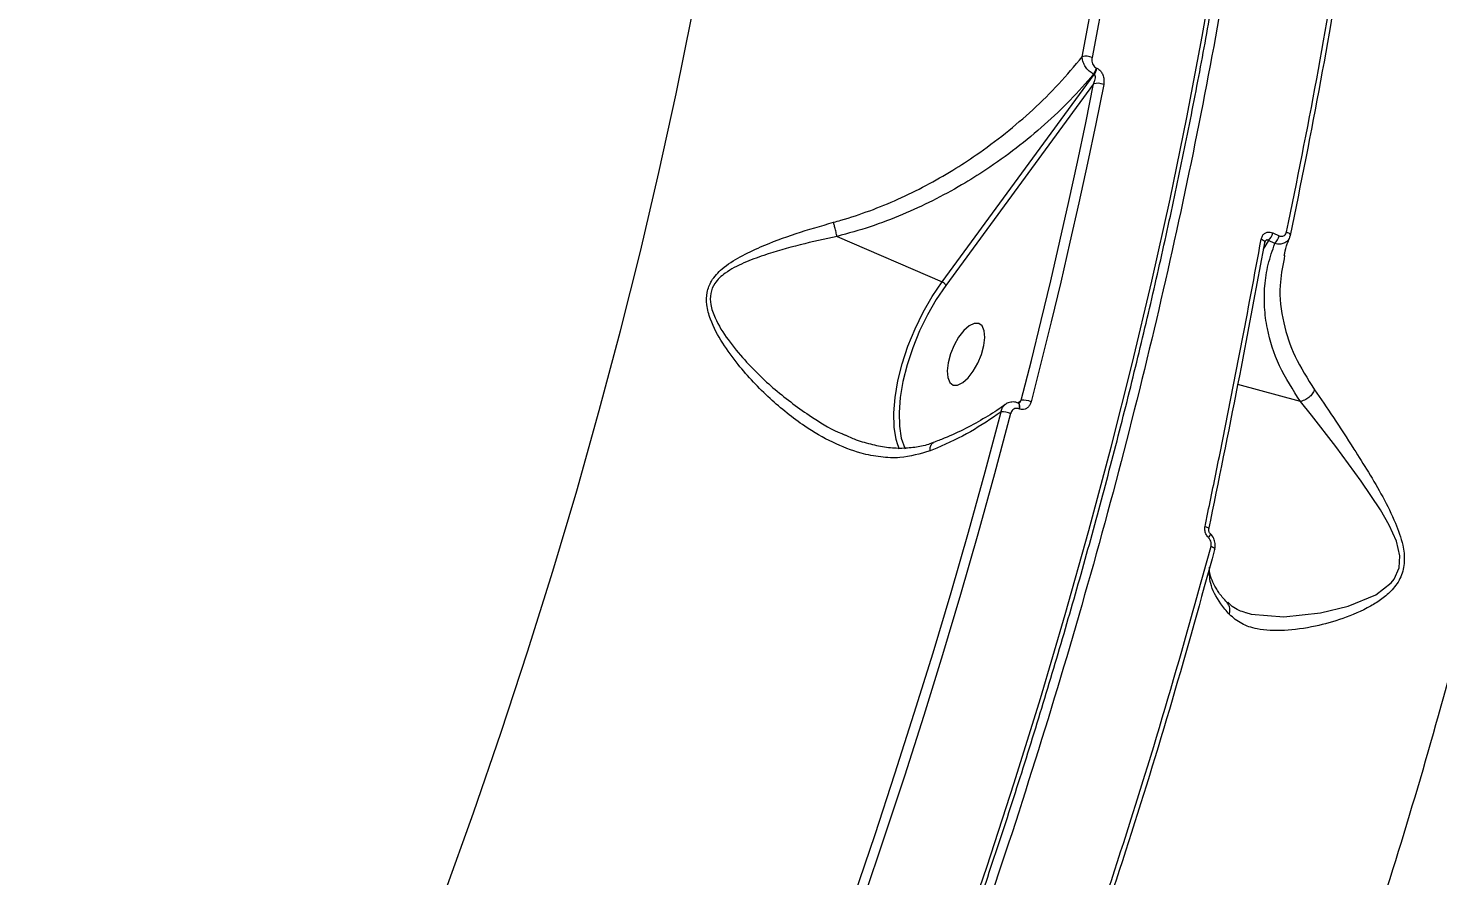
# Model space of a CAD drawing. Header units: millimetres. Extents: x -6104 to 7803, y -6013 to 4803.
# Drawn here: x 1746.5 to 1936.7, y -2169.1 to -2054.7 of the extents above; entities that cross this region are included whole.
import ezdxf

# ---------------------------------------------------------------- set-up
doc = ezdxf.new("R2010")
doc.units = ezdxf.units.MM
for name, color, linetype in [('DIKOM_ОБЪЕКТ', 7, 'Continuous'), ('DIKOM_РАЗМЕР_ЗОНА', 7, 'Continuous'), ('DIKOM_РАЗМЕР_ОБЪЕКТА', 7, 'Continuous')]:
    doc.layers.add(name, color=color, linetype=linetype)
doc.styles.add('style1', font='arial.ttf', dxfattribs={"width": 0.8})
doc.dimstyles.new('1-50', dxfattribs={"dimtxt": 300, "dimasz": 200, "dimexe": 100, "dimexo": 0, "dimgap": 100, "dimtad": 1, "dimtxsty": 'style1', "dimcen": 200, "dimclrd": 7, "dimclre": 7, "dimclrt": 7, "dimadec": 1, "dimazin": 2, "dimtfac": 1, "dimtmove": 0, "dimatfit": 2, "dimfxl": 0, "dimlwd": 25, "dimlwe": 18, "dimarcsym": 0})

# ---------------------------------------------------------------- blocks, each defined once
blk = doc.blocks.new('*D10')
at = {"layer": 'Defpoints', "color": 0, "transparency": 16777216}
for p in [(-4094.65, -224.49), (3111.63, -1726.03), (3111.63, -4948.58)]:
    blk.add_point(p, dxfattribs=at)
at = {"layer": 'DIKOM_РАЗМЕР_ОБЪЕКТА', "color": 7, "lineweight": 18, "transparency": 16777216}
for p, q in [((-4094.65, -224.49), (-4094.65, -5048.58)), ((3111.63, -1726.03), (3111.63, -5048.58))]:
    blk.add_line(p, q, dxfattribs=at)
at = {"layer": 'DIKOM_РАЗМЕР_ОБЪЕКТА', "color": 7, "lineweight": 25, "transparency": 16777216}
blk.add_line((-3894.65, -4948.58), (2911.63, -4948.58), dxfattribs=at)
at = {"layer": 'DIKOM_РАЗМЕР_ОБЪЕКТА', "color": 7, "transparency": 16777216}
for points in [[(-3894.65, -4915.24), (-3894.65, -4981.91), (-4094.65, -4948.58)], [(2911.63, -4915.24), (2911.63, -4981.91), (3111.63, -4948.58)]]:
    blk.add_solid(points, dxfattribs=at)
at = {"layer": 'DIKOM_РАЗМЕР_ОБЪЕКТА', "color": 7, "transparency": 16777216, "insert": (-134.24, -4695.4), "char_height": 300, "attachment_point": 5, "style": 'style1'}
blk.add_mtext('7200', dxfattribs=at)
blk = doc.blocks.new('*D12')
at = {"layer": 'Defpoints', "color": 0, "transparency": 16777216}
for p in [(-6103.62, -69.94), (4675.35, -1132.87), (4675.35, -5913.06)]:
    blk.add_point(p, dxfattribs=at)
at = {"layer": 'DIKOM_РАЗМЕР_ЗОНА', "color": 7, "lineweight": 18, "transparency": 16777216}
for p, q in [((-6103.62, -69.94), (-6103.62, -6013.06)), ((4675.35, -1132.87), (4675.35, -6013.06))]:
    blk.add_line(p, q, dxfattribs=at)
at = {"layer": 'DIKOM_РАЗМЕР_ЗОНА', "color": 7, "lineweight": 25, "transparency": 16777216}
blk.add_line((-5903.62, -5913.06), (4475.35, -5913.06), dxfattribs=at)
at = {"layer": 'DIKOM_РАЗМЕР_ЗОНА', "color": 7, "transparency": 16777216}
for points in [[(-5903.62, -5879.73), (-5903.62, -5946.4), (-6103.62, -5913.06)], [(4475.35, -5879.73), (4475.35, -5946.4), (4675.35, -5913.06)]]:
    blk.add_solid(points, dxfattribs=at)
at = {"layer": 'DIKOM_РАЗМЕР_ЗОНА', "color": 7, "transparency": 16777216, "insert": (271.51, -5659.89), "char_height": 300, "attachment_point": 5, "style": 'style1'}
blk.add_mtext('10800', dxfattribs=at)

msp = doc.modelspace()

# ---------------------------------------------------------------- linework, layer by layer
at = {"layer": 'DIKOM_ОБЪЕКТ', "color": 7, "linetype": 'Continuous', "lineweight": 15}
for p, q in [((1869.794, -2088.951), (1890.342, -2060.958)), ((1890.342, -2060.958), (1890.256, -2060.921)), ((1890.621, -2060.089), (1890.706, -2060.126)), ((1890.252, -2062.227), (1870.292, -2089.42)), ((1855.631, -2082.818), (1869.794, -2088.951)), ((1914.418, -2082.336), (1915.272, -2082.72)), ((1916.77, -2082.698), (1916.676, -2082.931)), ((1913.842, -2083.373), (1913.145, -2084.545)), ((1914.698, -2083.758), (1913.842, -2083.373)), ((1916.022, -2085.382), (1915.953, -2085.846)), ((1918.165, -2105.093), (1909.696, -2102.783)), ((1880.025, -2105.301), (1880.48, -2104.923)), ((1880.08, -2105.31), (1880.053, -2105.298)), ((1880.194, -2106.084), (1880.167, -2106.072)), ((1856.476, -2109.497), (1857.009, -2109.697)), ((1864.054, -2111.509), (1863.824, -2110.92))]:
    msp.add_line(p, q, dxfattribs=at)
at = {"layer": 'DIKOM_ОБЪЕКТ', "color": 7, "linetype": 'Continuous', "lineweight": 15, "flags": 128}
for points in [[(1888.719, -2058.564), (1890.57, -2048.728), (1892.264, -2038.972), (1893.801, -2029.303), (1895.18, -2019.728), (1896.399, -2010.254), (1897.458, -2000.888), (1898.357, -1991.634), (1899.093, -1982.501)], [(1900.437, -1982.452), (1899.699, -1991.606), (1898.798, -2000.879), (1897.736, -2010.267), (1896.515, -2019.762), (1895.133, -2029.357), (1893.592, -2039.047), (1891.894, -2048.825), (1890.04, -2058.683)], [(1819.366, -2302.023), (1824.829, -2291.229), (1830.169, -2280.335), (1835.38, -2269.349), (1840.458, -2258.282), (1845.4, -2247.141), (1850.201, -2235.938), (1854.856, -2224.681), (1859.362, -2213.379), (1863.715, -2202.042), (1867.912, -2190.68), (1871.949, -2179.303), (1875.822, -2167.919), (1879.528, -2156.539), (1883.065, -2145.171), (1886.428, -2133.827), (1889.617, -2122.514), (1892.626, -2111.243), (1895.455, -2100.024), (1898.1, -2088.865), (1900.56, -2077.775), (1902.833, -2066.766), (1904.916, -2055.845), (1906.808, -2045.022)], [(1785.531, -2214.686), (1790.044, -2203.947), (1794.409, -2193.16), (1798.622, -2182.334), (1802.679, -2171.479), (1806.577, -2160.606), (1810.31, -2149.725), (1813.877, -2138.845), (1817.273, -2127.977), (1820.496, -2117.132), (1823.543, -2106.318), (1826.41, -2095.547), (1829.096, -2084.828), (1831.596, -2074.171), (1833.911, -2063.586), (1836.036, -2053.083)], [(1880.48, -2104.923), (1881.85, -2099.533), (1883.179, -2094.156), (1884.465, -2088.793), (1885.709, -2083.445), (1886.91, -2078.114), (1888.067, -2072.8), (1889.181, -2067.504), (1890.252, -2062.227)], [(1891.613, -2062.335), (1890.54, -2067.624), (1889.423, -2072.933), (1888.262, -2078.259), (1887.059, -2083.604), (1885.812, -2088.964), (1884.523, -2094.34), (1883.191, -2099.73), (1881.817, -2105.133)], [(1916.297, -2082.209), (1916.421, -2082.265), (1916.531, -2082.326), (1916.623, -2082.389), (1916.696, -2082.454), (1916.748, -2082.518), (1916.779, -2082.582), (1916.786, -2082.642), (1916.77, -2082.698)], [(1912.866, -2083.186), (1913.001, -2083.243), (1913.118, -2083.304), (1913.214, -2083.369), (1913.286, -2083.436), (1913.332, -2083.502), (1913.352, -2083.566), (1913.35, -2083.605)], [(1913.35, -2083.605), (1913.344, -2083.626), (1913.309, -2083.68)], [(1863.824, -2110.92), (1863.618, -2110.207), (1863.349, -2108.537), (1863.296, -2106.634), (1863.461, -2104.541), (1863.84, -2102.307), (1864.424, -2099.985), (1865.199, -2097.629), (1866.148, -2095.294), (1867.247, -2093.035), (1868.472, -2090.904), (1869.794, -2088.951)], [(1870.292, -2089.42), (1869.01, -2091.314), (1867.823, -2093.38), (1866.757, -2095.571), (1865.837, -2097.835), (1865.085, -2100.119), (1864.519, -2102.371), (1864.151, -2104.537), (1863.991, -2106.566), (1864.042, -2108.412), (1864.302, -2110.031), (1864.767, -2111.385), (1864.814, -2111.485)], [(1873.306, -2101.902), (1874.006, -2101.004), (1874.626, -2099.919), (1875.115, -2098.737), (1875.435, -2097.551), (1875.559, -2096.46), (1875.477, -2095.55), (1875.196, -2094.896), (1874.739, -2094.551), (1874.142, -2094.543), (1873.454, -2094.872), (1872.731, -2095.511), (1872.032, -2096.41), (1871.412, -2097.494), (1870.922, -2098.677), (1870.603, -2099.863), (1870.479, -2100.954), (1870.561, -2101.864), (1870.841, -2102.517), (1871.299, -2102.863), (1871.895, -2102.871), (1872.583, -2102.542), (1873.306, -2101.902)], [(1880.054, -2105.298), (1880.06, -2105.301), (1880.143, -2105.373), (1880.197, -2105.494), (1880.22, -2105.658), (1880.21, -2105.854), (1880.167, -2106.072)], [(1880.078, -2105.309), (1880.087, -2105.313), (1880.17, -2105.385), (1880.224, -2105.506), (1880.247, -2105.67), (1880.237, -2105.866), (1880.194, -2106.084)], [(1910.786, -2133.552), (1911.529, -2133.779), (1915.917, -2134.121), (1920.847, -2133.6), (1924.603, -2132.722), (1928.323, -2131.16), (1930.422, -2129.551), (1930.827, -2129.042), (1931.503, -2127.52), (1931.578, -2125.9), (1931.105, -2123.948), (1930.133, -2121.761), (1928.953, -2119.708), (1926.375, -2115.844), (1922.934, -2111.148), (1919.653, -2106.924), (1918.175, -2105.096), (1918.173, -2105.094), (1918.173, -2105.094)], [(1857.968, -2171.674), (1860.751, -2163.499), (1863.447, -2155.324), (1866.056, -2147.154), (1868.577, -2138.993), (1871.009, -2130.843), (1873.35, -2122.708), (1875.6, -2114.592), (1877.758, -2106.499)], [(1879.054, -2106.724), (1876.892, -2114.835), (1874.637, -2122.969), (1872.29, -2131.122), (1869.853, -2139.29), (1867.327, -2147.469), (1864.712, -2155.657), (1862.009, -2163.85), (1859.221, -2172.044)], [(1905.285, -2121.935), (1905.422, -2121.986), (1905.542, -2122.041), (1905.64, -2122.097), (1905.716, -2122.152), (1905.766, -2122.205), (1905.789, -2122.255), (1905.789, -2122.286)], [(1905.769, -2123.49), (1905.864, -2123.355), (1905.939, -2123.23), (1905.99, -2123.12), (1906.016, -2123.028), (1906.016, -2122.959), (1905.993, -2122.917)], [(1906.098, -2124.612), (1906.222, -2124.668), (1906.332, -2124.725), (1906.426, -2124.783), (1906.501, -2124.841), (1906.555, -2124.897), (1906.587, -2124.949), (1906.597, -2124.997), (1906.584, -2125.039)]]:
    msp.add_lwpolyline(points, dxfattribs=at)
at = {"layer": 'DIKOM_ОБЪЕКТ', "color": 7, "linetype": 'Continuous', "lineweight": 15}
for centre, radius, start, end in [((1889.211, -2060.49), 1.988, 65.36273, 104.33143), ((1888.499, -2059.656), 2.166, 324.24, 348.46079), ((1888.581, -2059.691), 2.169, 324.25846, 348.44233), ((1890.79, -2064.082), 1.931, 64.77907, 106.16407), ((1912.302, -2081.839), 2.173, 315.10129, 346.78279), ((1913.145, -2082.222), 2.184, 315.29709, 346.80735), ((1869.452, -2089.813), 0.926, 25.05612, 68.37678), ((1880.79, -2107.314), 2.411, 64.78307, 97.39392), ((1877.981, -2109.06), 2.571, 65.32473, 94.97568)]:
    msp.add_arc(centre, radius, start, end, dxfattribs=at)
for points, knots in [([(1873.825, -1806.548), (1873.842, -1806.564), (1876.538, -1809.059), (1881.369, -1815.112), (1888.203, -1824.786), (1894.232, -1835.629), (1899.542, -1847.398), (1904.123, -1860.059), (1908.055, -1873.807), (1911.294, -1888.644), (1913.813, -1904.542), (1915.556, -1921.152), (1916.535, -1938.399), (1916.779, -1956.198), (1916.292, -1974.838), (1915.043, -1994.291), (1913.019, -2014.507), (1910.264, -2035.041), (1906.805, -2055.815), (1902.683, -2076.747), (1897.832, -2098.179), (1892.236, -2120.056), (1885.898, -2142.311), (1878.956, -2164.454), (1871.449, -2186.412), (1863.426, -2208.118), (1854.758, -2229.924), (1845.445, -2251.758), (1835.507, -2273.543), (1825.599, -2293.898), (1815.835, -2312.82), (1806.309, -2330.339), (1796.453, -2347.552), (1786.29, -2364.407), (1775.93, -2380.724), (1765.426, -2396.425), (1755.925, -2409.954), (1749.859, -2418.139), (1747.389, -2421.472)], [0, 0, 0, 0, 0.0001878, 0.0303399, 0.0605166, 0.0906687, 0.1199697, 0.1492932, 0.1785943, 0.2087463, 0.238923, 0.2690751, 0.2983757, 0.3276989, 0.3569995, 0.3871513, 0.4173276, 0.4474793, 0.4767801, 0.5061036, 0.5354043, 0.5655563, 0.5957329, 0.6258848, 0.6551856, 0.6845091, 0.7138099, 0.7439618, 0.7741383, 0.8042902, 0.8297913, 0.8553221, 0.880853, 0.9066258, 0.9323986, 0.9575223, 0.9827031, 1, 1, 1, 1]), ([(1819.918, -2302.171), (1820.831, -2300.388), (1823.477, -2295.218), (1827.775, -2286.588), (1832.771, -2276.258), (1837.649, -2265.849), (1842.408, -2255.37), (1847.044, -2244.828), (1851.552, -2234.231), (1855.93, -2223.588), (1860.174, -2212.906), (1864.282, -2202.194), (1868.249, -2191.458), (1872.074, -2180.709), (1875.753, -2169.952), (1879.284, -2159.198), (1882.663, -2148.453), (1885.888, -2137.726), (1888.958, -2127.024), (1891.868, -2116.357), (1894.618, -2105.731), (1897.206, -2095.155), (1899.628, -2084.637), (1901.884, -2074.184), (1903.972, -2063.805), (1905.89, -2053.507), (1907.637, -2043.298), (1909.211, -2033.185), (1910.611, -2023.177), (1911.836, -2013.28), (1912.885, -2003.503), (1913.758, -1993.852), (1914.453, -1984.335), (1914.971, -1974.958), (1915.31, -1965.729), (1915.47, -1956.655), (1915.452, -1947.742), (1915.254, -1938.998), (1914.878, -1930.428), (1914.324, -1922.039), (1913.591, -1913.838), (1912.68, -1905.83), (1911.592, -1898.022), (1910.327, -1890.419), (1908.887, -1883.028), (1907.272, -1875.853), (1905.484, -1868.9), (1903.524, -1862.175), (1901.392, -1855.683), (1899.092, -1849.428), (1896.623, -1843.416), (1893.989, -1837.651), (1891.19, -1832.138), (1888.231, -1826.881), (1885.11, -1821.884), (1881.835, -1817.149), (1878.399, -1812.694), (1875.311, -1809.03), (1873.309, -1806.964), (1872.56, -1806.19)], [0, 0, 0, 0, 0.0093746, 0.0271866, 0.0449985, 0.0628105, 0.0806222, 0.0984342, 0.1162461, 0.134058, 0.1518699, 0.1696819, 0.1874939, 0.2053059, 0.2231184, 0.2409307, 0.2587433, 0.2765562, 0.2943693, 0.3121826, 0.3299963, 0.3478102, 0.3656245, 0.3834392, 0.4012543, 0.4190699, 0.4368861, 0.4547028, 0.4725198, 0.4903376, 0.508156, 0.5259752, 0.5437951, 0.5616156, 0.5794371, 0.5972593, 0.6150823, 0.6329064, 0.6507313, 0.668557, 0.6863838, 0.7042114, 0.7220398, 0.739869, 0.7576988, 0.7755291, 0.7933595, 0.8111899, 0.8290198, 0.8468486, 0.8646758, 0.8825007, 0.9003223, 0.9181399, 0.9359524, 0.9537585, 0.9715573, 0.9893479, 1, 1, 1, 1]), ([(1916.885, -1862.859), (1917.161, -1863.118), (1919.652, -1865.448), (1923.966, -1870.661), (1929.768, -1878.547), (1935.252, -1887.658), (1940.377, -1897.946), (1945.042, -1909.507), (1949.104, -1922.081), (1952.518, -1935.671), (1955.247, -1950.256), (1957.205, -1965.354), (1958.423, -1980.868), (1958.947, -1996.699), (1958.795, -2013.276), (1957.933, -2030.573), (1956.343, -2048.547), (1954.008, -2067.201), (1950.9, -2086.487), (1946.987, -2106.453), (1942.302, -2126.807), (1936.97, -2147.062), (1931.08, -2167.042), (1924.709, -2186.672), (1917.69, -2206.504), (1910.026, -2226.479), (1901.733, -2246.53), (1893.05, -2266.101), (1884.034, -2285.142), (1874.741, -2303.612), (1864.974, -2321.93), (1854.74, -2340.016), (1844.092, -2357.858), (1836.733, -2369.326), (1833.055, -2375.058)], [0, 0, 0, 0, 0.00362333, 0.03267751, 0.06202086, 0.09136412, 0.12380246, 0.1562658, 0.18870386, 0.22209805, 0.25551995, 0.28891367, 0.3203315, 0.35177295, 0.38319047, 0.41551451, 0.44786506, 0.48018897, 0.51368225, 0.54717551, 0.58114976, 0.61512431, 0.64703362, 0.67896806, 0.71087771, 0.74371715, 0.77658352, 0.80942335, 0.8407557, 0.87211054, 0.90344315, 0.93562061, 0.96782235, 1, 1, 1, 1]), ([(1916.297, -2082.209), (1917.7, -2075.3), (1920.506, -2061.482), (1923.857, -2041.108), (1926.618, -2021.01), (1927.852, -2007.979), (1928.469, -2001.464)], [0, 0, 0, 0, 0.2484767, 0.4969546, 0.7484771, 1, 1, 1, 1]), ([(1928.923, -2002.071), (1928.316, -2008.498), (1927.101, -2021.35), (1924.369, -2041.329), (1921.023, -2061.748), (1918.188, -2075.715), (1916.77, -2082.698)], [0, 0, 0, 0, 0.2484744, 0.4969507, 0.7484749, 1, 1, 1, 1]), ([(1855.162, -2080.908), (1855.489, -2080.817), (1857.137, -2080.36), (1860.065, -2079.382), (1865.206, -2077.274), (1870.008, -2074.719), (1874.76, -2071.625), (1878.388, -2068.927), (1882.11, -2065.719), (1885.602, -2062.277), (1887.68, -2059.802), (1888.719, -2058.564)], [0, 0, 0, 0, 0.0242927, 0.1222465, 0.2202151, 0.4215137, 0.5118878, 0.6322359, 0.7525885, 0.8762948, 1, 1, 1, 1]), ([(1890.256, -2060.921), (1890.181, -2060.882), (1889.935, -2060.754), (1889.542, -2060.431), (1889.126, -2059.915), (1888.825, -2059.307), (1888.724, -2058.84), (1888.72, -2058.602), (1888.719, -2058.564)], [0, 0, 0, 0, 0.089178, 0.2936241, 0.489622, 0.7163773, 0.9545947, 1, 1, 1, 1]), ([(1890.04, -2058.683), (1890.023, -2058.842), (1889.994, -2059.123), (1890.099, -2059.523), (1890.269, -2059.827), (1890.457, -2060.008), (1890.583, -2060.07), (1890.621, -2060.089)], [0, 0, 0, 0, 0.3025714, 0.5346899, 0.7255231, 0.9171831, 1, 1, 1, 1]), ([(1890.256, -2060.921), (1889.224, -2062.098), (1887.159, -2064.45), (1883.651, -2067.78), (1879.852, -2070.938), (1876.079, -2073.635), (1872.297, -2075.993), (1868.547, -2078.032), (1864.423, -2079.928), (1860.119, -2081.579), (1857.126, -2082.404), (1855.629, -2082.816)], [0, 0, 0, 0, 0.118327, 0.2366524, 0.3581438, 0.4796287, 0.5712569, 0.6768267, 0.7823849, 0.8912056, 1, 1, 1, 1]), ([(1890.252, -2062.227), (1890.314, -2062.077), (1890.423, -2061.811), (1890.493, -2061.448), (1890.492, -2061.207), (1890.45, -2061.068), (1890.404, -2060.994), (1890.36, -2060.969), (1890.342, -2060.958)], [0, 0, 0, 0, 0.35095081, 0.61824359, 0.8029025, 0.87936911, 0.94929634, 1, 1, 1, 1]), ([(1890.706, -2060.126), (1890.763, -2060.154), (1890.961, -2060.252), (1891.258, -2060.542), (1891.527, -2061.033), (1891.687, -2061.661), (1891.639, -2062.097), (1891.613, -2062.335)], [0, 0, 0, 0, 0.0796226, 0.2757395, 0.4707538, 0.7105481, 1, 1, 1, 1]), ([(1868.182, -2111.752), (1866.84, -2112.143), (1864.662, -2112.778), (1861.502, -2112.633), (1858.446, -2112.032), (1854.977, -2110.682), (1850.813, -2108.246), (1846.458, -2104.754), (1842.788, -2100.869), (1840.127, -2097.224), (1838.646, -2094.506), (1837.982, -2092.137), (1837.999, -2090.328), (1838.694, -2088.604), (1840.248, -2086.963), (1842.546, -2085.506), (1845.877, -2083.933), (1850.084, -2082.365), (1853.459, -2081.397), (1855.162, -2080.908)], [0, 0, 0, 0, 0.0742579, 0.120507, 0.1678163, 0.2375795, 0.3094462, 0.4056716, 0.5047066, 0.5602494, 0.6168553, 0.6484779, 0.6753878, 0.7024603, 0.7386854, 0.7871114, 0.8368185, 0.9176526, 1, 1, 1, 1]), ([(1855.629, -2082.816), (1855.586, -2082.628), (1855.501, -2082.252), (1855.351, -2081.643), (1855.237, -2081.194), (1855.18, -2080.975), (1855.162, -2080.908)], [0, 0, 0, 0, 0.3252391, 0.6505562, 0.8925853, 1, 1, 1, 1]), ([(1855.631, -2082.818), (1853.958, -2083.178), (1850.583, -2083.904), (1846.39, -2085.1), (1843.019, -2086.355), (1840.725, -2087.526), (1839.146, -2088.937), (1838.472, -2090.482), (1838.524, -2092.137), (1839.292, -2094.302), (1840.889, -2096.813), (1843.679, -2100.177), (1847.518, -2103.87), (1851.986, -2107.083), (1855.032, -2108.961), (1856.402, -2109.47), (1856.476, -2109.497)], [0, 0, 0, 0, 0.1078204, 0.2173838, 0.2807142, 0.345097, 0.3901137, 0.4226917, 0.4552476, 0.4947584, 0.566933, 0.6411611, 0.7698266, 0.9015442, 0.9946718, 1, 1, 1, 1]), ([(1855.629, -2082.816), (1855.629, -2082.816), (1855.63, -2082.817), (1855.631, -2082.817), (1855.631, -2082.818), (1855.631, -2082.818)], [0, 0, 0, 0, 0.3231693, 0.7186947, 1, 1, 1, 1]), ([(1912.866, -2083.186), (1912.908, -2083.036), (1912.992, -2082.734), (1913.282, -2082.405), (1913.653, -2082.227), (1914.05, -2082.204), (1914.302, -2082.294), (1914.418, -2082.336)], [0, 0, 0, 0, 0.2131779, 0.4264869, 0.6305863, 0.8289557, 1, 1, 1, 1]), ([(1915.272, -2082.72), (1915.351, -2082.749), (1915.517, -2082.809), (1915.778, -2082.799), (1916.019, -2082.692), (1916.21, -2082.491), (1916.268, -2082.303), (1916.297, -2082.209)], [0, 0, 0, 0, 0.17977423, 0.38002908, 0.58115025, 0.79064473, 1, 1, 1, 1]), ([(1905.285, -2121.935), (1905.415, -2121.306), (1906.069, -2118.162), (1907.72, -2110.08), (1910.164, -2097.743), (1911.965, -2088.041), (1912.866, -2083.186)], [0, 0, 0, 0, 0.0480634, 0.2403246, 0.6198804, 1, 1, 1, 1]), ([(1913.309, -2083.68), (1912.125, -2090.047), (1909.754, -2102.798), (1907.087, -2115.82), (1905.752, -2122.339)], [0, 0, 0, 0, 0.4993571, 1, 1, 1, 1]), ([(1918.165, -2105.093), (1917.141, -2103.503), (1915.068, -2100.284), (1913.729, -2095.97), (1913.252, -2092.36), (1913.295, -2089.471), (1913.727, -2086.587), (1914.374, -2084.701), (1914.698, -2083.758)], [0, 0, 0, 0, 0.22824873, 0.46205327, 0.59449272, 0.72693323, 0.86346473, 1, 1, 1, 1]), ([(1913.352, -2083.604), (1913.353, -2083.595), (1913.359, -2083.539), (1913.381, -2083.499), (1913.389, -2083.488), (1913.39, -2083.487)], [0, 0, 0, 0, 0.1307173, 0.8901004, 1, 1, 1, 1]), ([(1913.842, -2083.373), (1913.81, -2083.348), (1913.753, -2083.305), (1913.672, -2083.29), (1913.597, -2083.299), (1913.542, -2083.322), (1913.47, -2083.376), (1913.426, -2083.427), (1913.397, -2083.475), (1913.391, -2083.484)], [0, 0, 0, 0, 0.237666, 0.4229388, 0.4890339, 0.6842181, 0.7371209, 0.9492479, 1, 1, 1, 1]), ([(1916.676, -2082.931), (1916.643, -2083.031), (1916.549, -2083.31), (1916.189, -2083.636), (1915.663, -2083.855), (1915.136, -2083.874), (1914.816, -2083.789), (1914.698, -2083.758)], [0, 0, 0, 0, 0.1344732, 0.3778108, 0.6186285, 0.8594931, 1, 1, 1, 1]), ([(1915.971, -2085.409), (1916.062, -2084.972), (1916.234, -2084.142), (1916.572, -2083.336), (1916.733, -2082.954)], [0, 0, 0, 0, 0.52640716, 1, 1, 1, 1]), ([(1915.953, -2085.846), (1915.718, -2087.044), (1915.16, -2089.884), (1915.719, -2094.328), (1917.233, -2099.065), (1919.107, -2102.008), (1920.054, -2103.495)], [0, 0, 0, 0, 0.20526606, 0.48670692, 0.74067429, 1, 1, 1, 1]), ([(1920.054, -2103.495), (1920.891, -2104.704), (1922.566, -2107.125), (1925.057, -2111.007), (1927.341, -2114.606), (1929.288, -2117.92), (1930.915, -2121.204), (1931.987, -2124.15), (1932.295, -2126.683), (1931.802, -2128.852), (1930.616, -2130.514), (1929.164, -2131.764), (1926.925, -2133.151), (1923.866, -2134.467), (1919.877, -2135.534), (1915.909, -2136.116), (1912.597, -2135.925), (1910.14, -2135.174), (1909.099, -2134.269), (1908.578, -2133.817)], [0, 0, 0, 0, 0.0838212, 0.1677491, 0.2253333, 0.2830246, 0.3403537, 0.3851895, 0.4168047, 0.448724, 0.4828921, 0.5143309, 0.5458649, 0.6206957, 0.6956606, 0.7865352, 0.8772679, 0.9386787, 1, 1, 1, 1]), ([(1920.054, -2103.495), (1920.04, -2103.532), (1919.987, -2103.675), (1919.815, -2103.998), (1919.452, -2104.434), (1918.867, -2104.876), (1918.417, -2105.017), (1918.173, -2105.094)], [0, 0, 0, 0, 0.0512905, 0.1965673, 0.4491918, 0.7018272, 1, 1, 1, 1]), ([(1878.312, -2105.487), (1878.233, -2105.549), (1877.432, -2106.177), (1875.669, -2107.272), (1873.014, -2108.741), (1870.643, -2109.862), (1869.106, -2110.439), (1868.603, -2110.627)], [0, 0, 0, 0, 0.0303465, 0.3085164, 0.5868214, 0.8649477, 1, 1, 1, 1]), ([(1877.758, -2106.499), (1877.799, -2106.331), (1877.888, -2105.969), (1878.107, -2105.628), (1878.295, -2105.528), (1878.328, -2105.511)], [0, 0, 0, 0, 0.416291, 0.8985723, 1, 1, 1, 1]), ([(1880.048, -2105.313), (1880.007, -2105.29), (1879.76, -2105.153), (1879.238, -2105.128), (1878.677, -2105.241), (1878.424, -2105.447), (1878.345, -2105.512)], [0, 0, 0, 0, 0.0766208, 0.4627722, 0.8298587, 1, 1, 1, 1]), ([(1880.197, -2105.282), (1880.181, -2105.294), (1880.135, -2105.33), (1880.142, -2105.328), (1880.093, -2105.312), (1880.077, -2105.306)], [0, 0, 0, 0, 0.2544595, 0.751705, 1, 1, 1, 1]), ([(1881.817, -2105.133), (1881.77, -2105.271), (1881.671, -2105.565), (1881.386, -2105.911), (1881.017, -2106.133), (1880.603, -2106.211), (1880.33, -2106.126), (1880.194, -2106.084)], [0, 0, 0, 0, 0.1890392, 0.4045272, 0.6068786, 0.8033404, 1, 1, 1, 1]), ([(1880.199, -2105.284), (1880.2, -2105.283), (1880.267, -2105.238), (1880.367, -2105.114), (1880.443, -2104.985), (1880.48, -2104.923)], [0, 0, 0, 0, 0.012592, 0.5288404, 1, 1, 1, 1]), ([(1918.173, -2105.094), (1918.172, -2105.094), (1918.17, -2105.094), (1918.167, -2105.094), (1918.165, -2105.093), (1918.165, -2105.093)], [0, 0, 0, 0, 0.3275502, 0.779121, 1, 1, 1, 1]), ([(1877.758, -2106.499), (1876.418, -2107.411), (1873.792, -2109.199), (1870.397, -2110.84), (1868.487, -2111.627), (1868.182, -2111.752)], [0, 0, 0, 0, 0.46653705, 0.91502075, 1, 1, 1, 1]), ([(1880.167, -2106.072), (1880.075, -2106.043), (1879.89, -2105.986), (1879.607, -2106.039), (1879.354, -2106.19), (1879.156, -2106.427), (1879.086, -2106.63), (1879.054, -2106.724)], [0, 0, 0, 0, 0.1951846, 0.3900913, 0.5933069, 0.8111048, 1, 1, 1, 1]), ([(1868.621, -2110.613), (1868.471, -2110.677), (1867.739, -2110.992), (1866.323, -2111.277), (1864.369, -2111.462), (1862.3, -2111.334), (1860.162, -2110.898), (1858.198, -2110.304), (1856.98, -2109.754), (1856.474, -2109.526)], [0, 0, 0, 0, 0.0396908, 0.1943913, 0.357182, 0.5262097, 0.7000232, 0.8755582, 1, 1, 1, 1]), ([(1868.182, -2111.752), (1868.181, -2111.727), (1868.173, -2111.511), (1868.217, -2111.142), (1868.379, -2110.776), (1868.56, -2110.694), (1868.641, -2110.657)], [0, 0, 0, 0, 0.0450541, 0.3820429, 0.7247294, 1, 1, 1, 1]), ([(1905.769, -2123.49), (1905.657, -2123.36), (1905.434, -2123.099), (1905.261, -2122.593), (1905.239, -2122.193), (1905.276, -2121.982), (1905.285, -2121.935)], [0, 0, 0, 0, 0.3053892, 0.6114833, 0.9125953, 1, 1, 1, 1]), ([(1905.996, -2122.915), (1905.983, -2122.904), (1905.934, -2122.861), (1905.859, -2122.747), (1905.795, -2122.584), (1905.774, -2122.428), (1905.778, -2122.324), (1905.789, -2122.29), (1905.79, -2122.286)], [0, 0, 0, 0, 0.0886845, 0.3360792, 0.5598301, 0.7871867, 0.9790151, 1, 1, 1, 1]), ([(1879.624, -2206.811), (1882.128, -2199.993), (1887.136, -2186.358), (1893.999, -2165.789), (1900.41, -2145.173), (1904.202, -2131.466), (1906.098, -2124.612)], [0, 0, 0, 0, 0.2486169, 0.4972324, 0.7486167, 1, 1, 1, 1]), ([(1906.098, -2124.612), (1906.108, -2124.57), (1906.142, -2124.416), (1906.129, -2124.124), (1906.007, -2123.768), (1905.848, -2123.583), (1905.769, -2123.49)], [0, 0, 0, 0, 0.1084626, 0.3983792, 0.6996195, 1, 1, 1, 1]), ([(1906.58, -2125.011), (1906.621, -2124.818), (1906.709, -2124.392), (1906.548, -2123.705), (1906.279, -2123.192), (1906.038, -2122.977), (1905.985, -2122.929)], [0, 0, 0, 0, 0.2591385, 0.5710978, 0.90546, 1, 1, 1, 1]), ([(1906.584, -2125.039), (1904.711, -2131.807), (1900.967, -2145.343), (1894.597, -2165.851), (1887.727, -2186.465), (1882.67, -2200.232), (1880.142, -2207.115)], [0, 0, 0, 0, 0.2486151, 0.4972303, 0.7486159, 1, 1, 1, 1]), ([(1908.578, -2133.817), (1908.174, -2133.334), (1906.984, -2131.91), (1905.846, -2129.73), (1905.886, -2128.165), (1905.904, -2127.446)], [0, 0, 0, 0, 0.2172633, 0.6402809, 1, 1, 1, 1]), ([(1908.277, -2132.229), (1908.047, -2131.976), (1907.428, -2131.298), (1906.74, -2130.267), (1906.182, -2129.162), (1905.9, -2128.247), (1905.885, -2127.752), (1905.878, -2127.538)], [0, 0, 0, 0, 0.1356819, 0.3640353, 0.5928399, 0.8248341, 1, 1, 1, 1]), ([(1908.578, -2133.817), (1908.588, -2133.777), (1908.635, -2133.593), (1908.667, -2133.197), (1908.574, -2132.673), (1908.351, -2132.383), (1908.249, -2132.249)], [0, 0, 0, 0, 0.07057179, 0.32354976, 0.68809138, 1, 1, 1, 1]), ([(1910.778, -2133.585), (1910.466, -2133.486), (1909.757, -2133.262), (1908.976, -2132.811), (1908.561, -2132.364), (1908.38, -2132.17)], [0, 0, 0, 0, 0.3075706, 0.6983599, 1, 1, 1, 1])]:
    msp.add_open_spline(points, degree=3, knots=knots, dxfattribs=at)

# ---------------------------------------------------------------- dimensions: what is measured, and where the dimension line sits
at = {"layer": 'DIKOM_РАЗМЕР_ЗОНА'}
dim = msp.add_linear_dim(base=(4675.352, -5913.064), p1=(-6103.623, -69.942), p2=(4675.352, -1132.872), text='10800', dimstyle='1-50', dxfattribs=at)
dim.commit()
dim.dimension.update_dxf_attribs({"geometry": '*D12', "text_midpoint": (271.508, -5913.064), "dimtype": 160})
at = {"layer": 'DIKOM_РАЗМЕР_ОБЪЕКТА'}
dim = msp.add_linear_dim(base=(3111.629, -4948.576), p1=(-4094.654, -224.488), p2=(3111.629, -1726.033), text='7200', dimstyle='1-50', dxfattribs=at)
dim.commit()
dim.dimension.update_dxf_attribs({"geometry": '*D10', "text_midpoint": (-134.242, -4948.576), "dimtype": 160})

doc.saveas('drawing.dxf')
